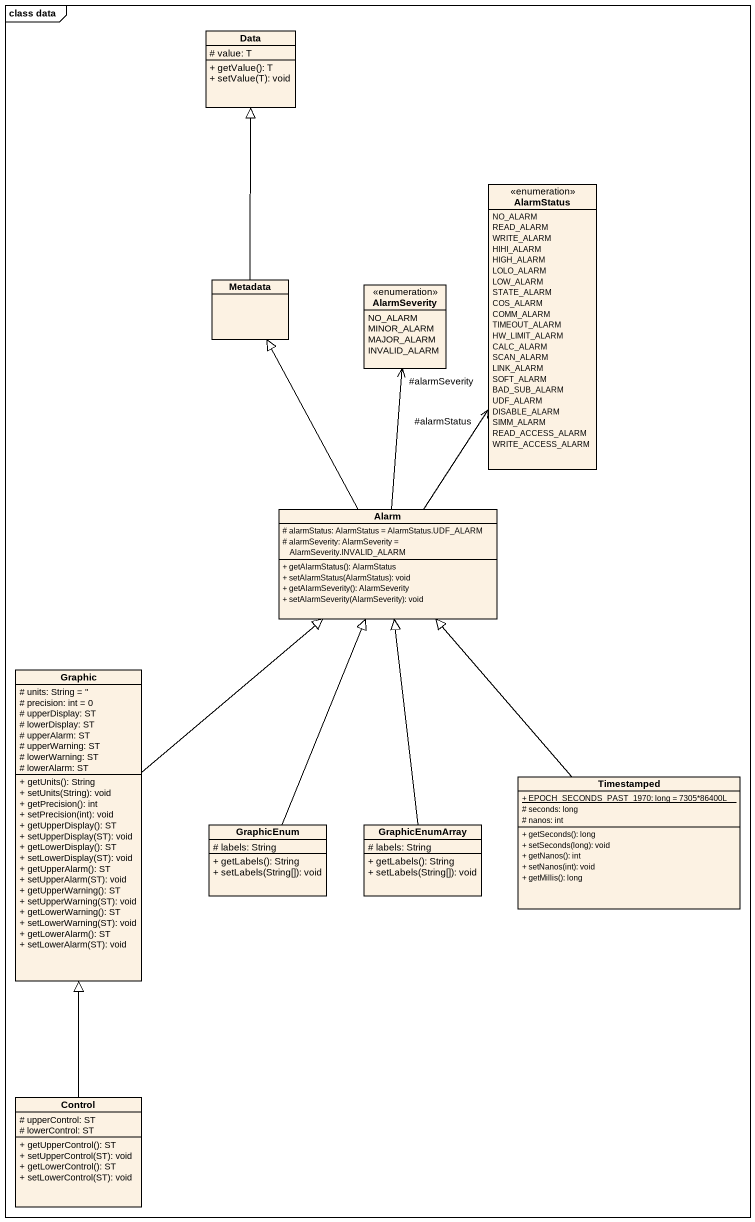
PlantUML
@startuml
mainframe class data
hide circle
hide empty members
skinparam classAttributeIconSize 0
class Data {
  # value: T
  + getValue(): T
  + setValue(T): void
}
enum AlarmStatus {
  NO_ALARM
  READ_ALARM
  WRITE_ALARM
  HIHI_ALARM
  HIGH_ALARM
  LOLO_ALARM
  LOW_ALARM
  STATE_ALARM
  COS_ALARM
  COMM_ALARM
  TIMEOUT_ALARM
  HW_LIMIT_ALARM
  CALC_ALARM
  SCAN_ALARM
  LINK_ALARM
  SOFT_ALARM
  BAD_SUB_ALARM
  UDF_ALARM
  DISABLE_ALARM
  SIMM_ALARM
  READ_ACCESS_ALARM
  WRITE_ACCESS_ALARM
}
class Metadata
enum AlarmSeverity {
  NO_ALARM
  MINOR_ALARM
  MAJOR_ALARM
  INVALID_ALARM
}
class Alarm {
  # alarmStatus: AlarmStatus = AlarmStatus.UDF_ALARM
  # alarmSeverity: AlarmSeverity = AlarmSeverity.INVALID_ALARM
  + getAlarmStatus(): AlarmStatus
  + setAlarmStatus(AlarmStatus): void
  + getAlarmSeverity(): AlarmSeverity
  + setAlarmSeverity(AlarmSeverity): void
}
class Graphic {
  # units: String = ''
  # precision: int = 0
  # upperDisplay: ST
  # lowerDisplay: ST
  # upperAlarm: ST
  # upperWarning: ST
  # lowerWarning: ST
  # lowerAlarm: ST
  + getUnits(): String
  + setUnits(String): void
  + getPrecision(): int
  + setPrecision(int): void
  + getUpperDisplay(): ST
  + setUpperDisplay(ST): void
  + getLowerDisplay(): ST
  + setLowerDisplay(ST): void
  + getUpperAlarm(): ST
  + setUpperAlarm(ST): void
  + getUpperWarning(): ST
  + setUpperWarning(ST): void
  + getLowerWarning(): ST
  + setLowerWarning(ST): void
  + getLowerAlarm(): ST
  + setLowerAlarm(ST): void
}
class Timestamped {
  {static} + EPOCH_SECONDS_PAST_1970: long = 7305*86400L
  # seconds: long
  # nanos: int
  + getSeconds(): long
  + setSeconds(long): void
  + getNanos(): int
  + setNanos(int): void
  + getMillis(): long
}
class GraphicEnum {
  # labels: String
  + getLabels(): String
  + setLabels(String[]): void
}
class GraphicEnumArray {
  # labels: String
  + getLabels(): String
  + setLabels(String[]): void
}
class "Control" as Control_ {
  # upperControl: ST
  # lowerControl: ST
  + getUpperControl(): ST
  + setUpperControl(ST): void
  + getLowerControl(): ST
  + setLowerControl(ST): void
}
Metadata -up-|> Data
Alarm -up-> "#alarmStatus" AlarmStatus
Alarm -up-|> Metadata
Alarm -up-> "#alarmSeverity" AlarmSeverity
Graphic -up-|> Alarm
Timestamped -up-|> Alarm
GraphicEnum -up-|> Alarm
GraphicEnumArray -up-|> Alarm
Control_ -up-|> Graphic
@enduml
